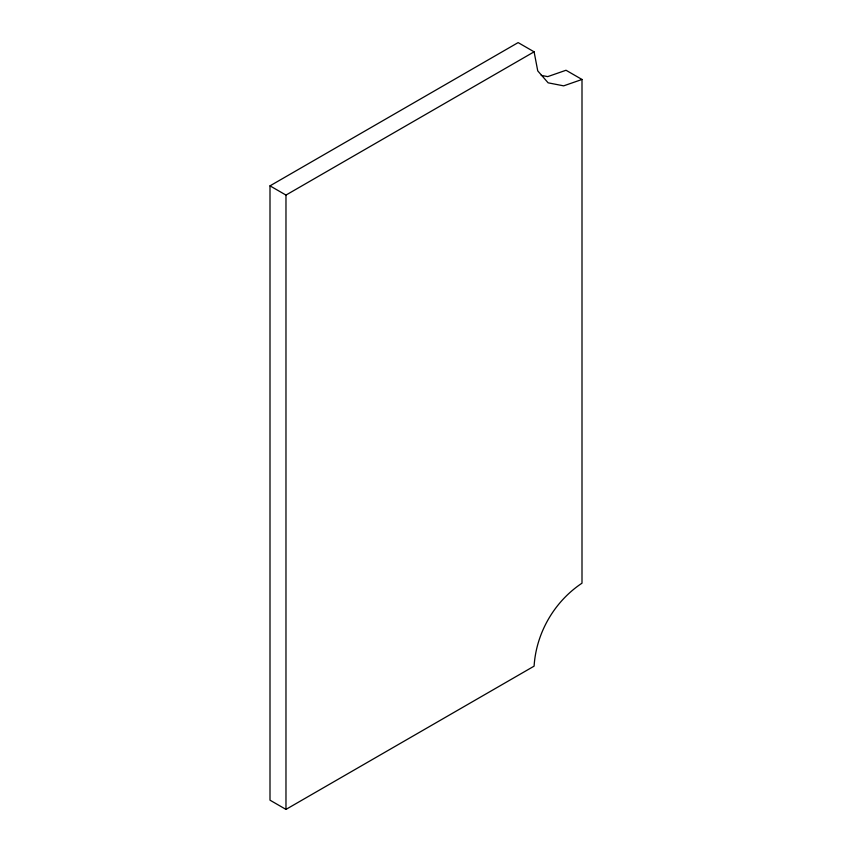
<?xml version="1.0" encoding="UTF-8"?>
<svg xmlns="http://www.w3.org/2000/svg" width="852" height="852" viewBox="0 0 852 852"><rect width="100%" height="100%" fill="white"/><g stroke="black" fill="none" stroke-linecap="round" stroke-linejoin="round"><path stroke-width="1.28" d="M269.999 185.853L518.133 42.6L534.097 51.823L537.74 70.876L548.124 82.825L563.662 85.85L582.001 79.47L582.001 583.183C554.301 601.565 536.174 632.961 534.097 666.147L285.974 809.4L269.999 800.177L269.999 185.853L285.974 195.076L534.097 51.823M541.222 75.37L547.698 76.627L566.026 70.258L582.001 79.47M285.974 195.076L285.974 809.4"/></g></svg>
